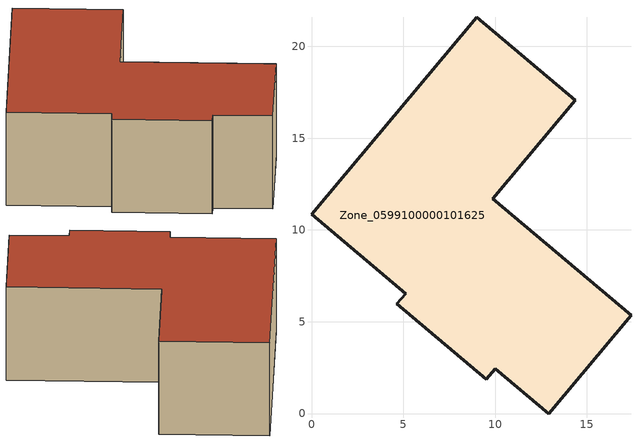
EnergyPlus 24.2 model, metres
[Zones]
Zone_0599100000101625
 floor ground (C_G): 17.41,5.35 12.92,0 10.01,2.44 9.53,1.87 4.65,5.97 5.13,6.54 0,10.85 9,21.58 14.38,17.06 9.87,11.69 z0
 wall outside (C_F): 14.38,17.06 9,21.58 0,10.85 5.13,6.54 4.65,5.97 9.53,1.87 10.01,2.44 12.92,0 17.41,5.35 9.87,11.69 14.38,17.06 z0:6.67
 roof outside (C_R): 17.41,5.35 9.87,11.69 14.38,17.06 9,21.58 0,10.85 5.13,6.54 4.65,5.97 9.53,1.87 10.01,2.44 12.92,0 z6.67
[BUILDING]
Pand.0599100000101625: North Axis=0; Terrain=City; Loads Convergence Tolerance Value=0.04; Temperature Convergence Tolerance Value=0.4; Solar Distribution=FullExterior; Maximum Number of Warmup Days=25; Minimum Number of Warmup Days=1
[Site:Location]
Rotterdam.The.Hague.AP_ZH_NLD Design_Conditions: Latitude=51.96; Longitude=4.45; Time Zone=1; Elevation=-4.5
[SITE:GROUNDTEMPERATURE:BUILDINGSURFACE]
18, 18, 18, 18, 18, 18, 18, 18, 18, 18, 18, 18
[MATERIAL] Thermal Absorptance=0.9; Solar Absorptance=0.7; Visible Absorptance=0.7
Name | Roughness | Thickness | Conductivity | Density | Specific Heat
G.TC.1975-1991 | MediumSmooth | 0.15 | 0.288461 | 540 | 1210
F.TC.1975-1991 | Rough | 0.3 | 0.230769 | 1920 | 840
R.TC.1975-1991 | MediumRough | 0.2 | 0.153846 | 1500 | 1000
[CONSTRUCTION]
C_G: G.TC.1975-1991
C_F: F.TC.1975-1991
C_R: R.TC.1975-1991
[ZONE]
Zone_0599100000101625: Type=1; Multiplier=1; Ceiling Height=Autocalculate; Volume=Autocalculate; Floor Area=autocalculate; Part of Total Floor Area=Yes
[ZONEINFILTRATION:DESIGNFLOWRATE]
Infil_Zone_0599100000101625: Zone or ZoneList or Space or SpaceList=Zone_0599100000101625; Schedule=AlwaysOn; Design Flow Rate Calculation Method=Flow/Area; Flow Rate per Floor Area=0.003; Constant Term Coefficient=1; Temperature Term Coefficient=0; Velocity Term Coefficient=0; Velocity Squared Term Coefficient=0
[HVACTEMPLATE:ZONE:IDEALLOADSAIRSYSTEM]
Zone_0599100000101625: Maximum Heating Supply Air Temperature=50; Minimum Cooling Supply Air Temperature=13; Maximum Heating Supply Air Humidity Ratio=0.0156; Minimum Cooling Supply Air Humidity Ratio=0.0077; Heating Limit=NoLimit; Cooling Limit=NoLimit; Dehumidification Control Type=ConstantSensibleHeatRatio; Cooling Sensible Heat Ratio=0.7; Dehumidification Setpoint=60; Humidification Control Type=None; Humidification Setpoint=30; Outdoor Air Method=None; Outdoor Air Flow Rate per Person=0.00944; Outdoor Air Flow Rate per Zone Floor Area=0; Outdoor Air Flow Rate per Zone=0; Demand Controlled Ventilation Type=None; Outdoor Air Economizer Type=NoEconomizer; Heat Recovery Type=None; Sensible Heat Recovery Effectiveness=0.7; Latent Heat Recovery Effectiveness=0.65
[ZONECONTROL:THERMOSTAT]
ThermostatControl_Zone_0599100000101625: Zone or ZoneList=Zone_0599100000101625; Control Type Schedule=DualSetpointControlType; Control 1=Thermostat_Zone_0599100000101625; Temperature Difference Between Cutout And Setpoint=0
[THERMOSTATSETPOINT:DUALSETPOINT]
Thermostat_Zone_0599100000101625: Heating Setpoint Temperature Schedule=HeatingSetpoint_Zone_0599100000101625; Cooling Setpoint Temperature Schedule=CoolingSetpoint_Zone_0599100000101625
[SCHEDULE:COMPACT]
HeatingSetpoint_Zone_0599100000101625: Through: 12/31, For: AllDays, Until: 24:00, 21
CoolingSetpoint_Zone_0599100000101625: Through: 12/31, For: AllDays, Until: 24:00, 24
DualSetpointControlType: Through: 12/31, For: AllDays, Until: 24:00, 4
AlwaysOn: Through: 12/31, For: AllDays, Until: 24:00, 1
